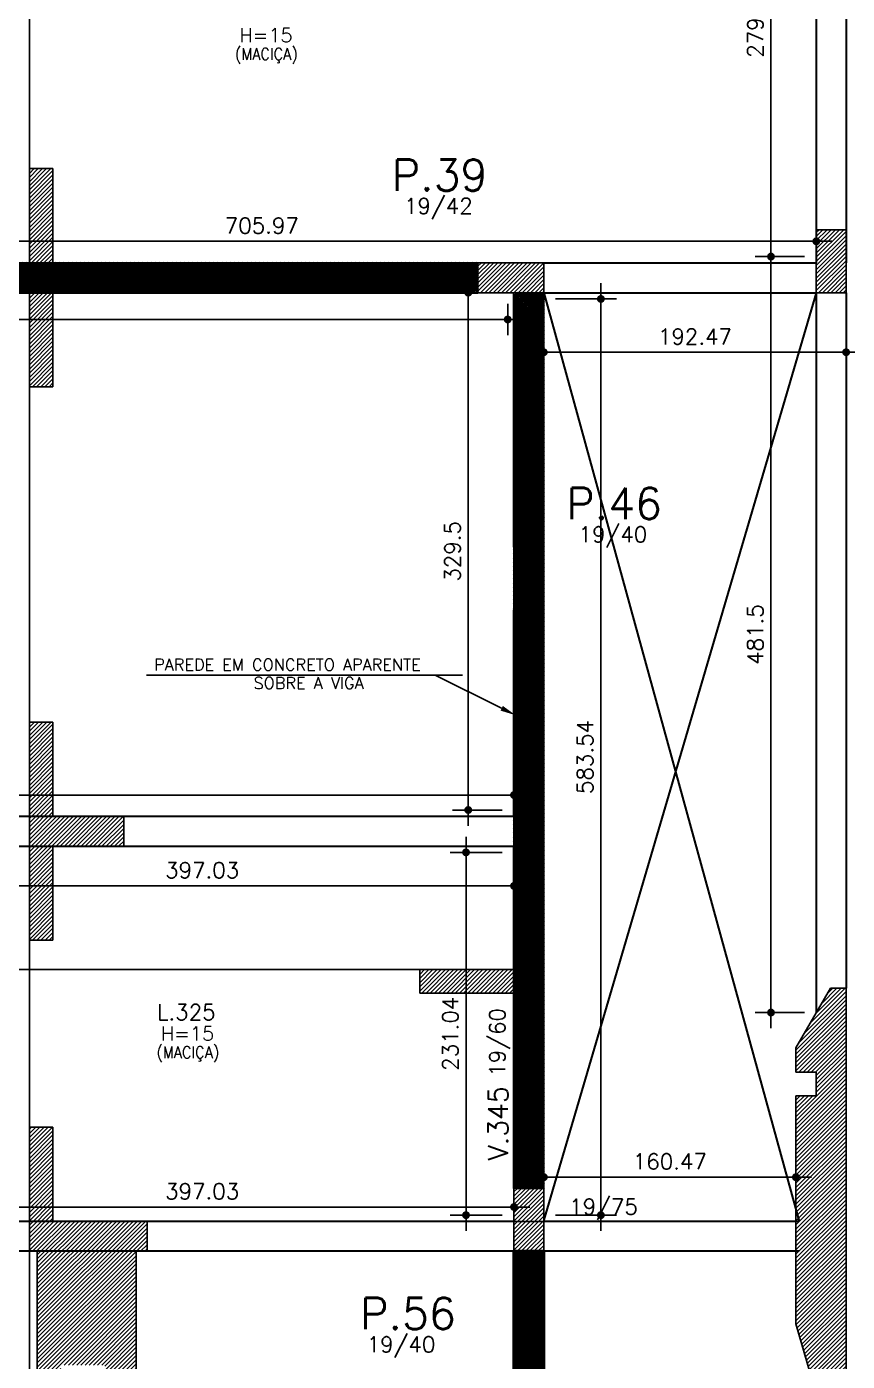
# Model space of a CAD drawing. Header units: inches. Extents: x 0 to 5940, y 0 to 4205.
# Drawn here: x 3396 to 3918, y 1105 to 1955 of the extents above; entities that cross this region are included whole.
import ezdxf

# ---------------------------------------------------------------- set-up
doc = ezdxf.new("R2010")
doc.units = ezdxf.units.IN
doc.header["$LTSCALE"] = 50
doc.header["$MEASUREMENT"] = 0
doc.layers.get('0').update_dxf_attribs({"color": 1})
for name, color, linetype in [('CORTE-FORMA', 1, 'Continuous'), ('COTA', 6, 'Continuous'), ('FO-HACHURA_PILAR-CONT', 252, 'Continuous'), ('FO-TEXTO-LAJES', 152, 'Continuous'), ('FO-TEXTO-VIGAS', 3, 'Continuous'), ('P-C', 1, 'Continuous'), ('PAREDE', 191, 'Continuous')]:
    doc.layers.add(name, color=color, linetype=linetype)
for name, color, linetype, lineweight in [('FO-Textos dos pilares', 3, 'Continuous', 20), ('FO-Vigas', 2, 'Continuous', 30), ('SEM LAJE', 8, 'Continuous', 30)]:
    doc.layers.add(name, color=color, linetype=linetype, lineweight=lineweight)
doc.styles.add('ROMANS', font='romans.shx')
doc.dimstyles.new('COTA_50', dxfattribs={"dimscale": 5, "dimtxt": 2, "dimasz": 1, "dimexe": 2, "dimexo": 1.5, "dimgap": 1, "dimtad": 1, "dimzin": 12, "dimdsep": 46, "dimtxsty": 'ROMANS', "dimblk1": 'COTA', "dimblk2": 'COTA', "dimsah": 1, "dimcen": -4, "dimdle": 1.5, "dimclrd": 6, "dimclre": 6, "dimclrt": 3, "dimadec": 0, "dimazin": 0, "dimtfac": 1, "dimtofl": 0, "dimtmove": 0, "dimatfit": 3, "dimldrblk": 'COTA', "dimfxl": 1, "dimtolj": 1, "dimtzin": 12, "dimarcsym": 0})
pattern_1 = [(45, (-10708.8234, 9121.8574), (-1.32582521, 1.32582521), [])]

# ---------------------------------------------------------------- blocks, each defined once
blk = doc.blocks.new('COTA')
at = {"layer": 'COTA'}
for p, q in [((0, -2), (0, 2)), ((2, 0), (-2, 0))]:
    blk.add_line(p, q, dxfattribs=at)
at = {"layer": 'COTA', "const_width": 0.5}
blk.add_lwpolyline([(-0.25, 0, 1), (0.25, 0, 1)], format="xyb", close=True, dxfattribs=at)
blk = doc.blocks.new('*D392')
at = {"color": 6, "lineweight": -2, "transparency": 16777216}
for p, q in [((3019.02, 1777.71), (3019.02, 1758.14)), ((3702.02, 1777.71), (3702.02, 1758.14)), ((3024.02, 1768.14), (3697.02, 1768.14))]:
    blk.add_line(p, q, dxfattribs=at)
at = {"layer": 'Defpoints', "color": 0, "transparency": 16777216}
for p in [(3019.02, 1785.21), (3702.02, 1785.21), (3702.02, 1768.14)]:
    blk.add_point(p, dxfattribs=at)
at = {"color": 6, "lineweight": -2, "transparency": 16777216, "xscale": 5, "yscale": 5, "zscale": 5, "rotation": 180}
blk.add_blockref('COTA', (3019.02, 1768.14), dxfattribs=at)
at = {"color": 6, "lineweight": -2, "transparency": 16777216, "xscale": 5, "yscale": 5, "zscale": 5}
blk.add_blockref('COTA', (3702.02, 1768.14), dxfattribs=at)
at = {"color": 3, "transparency": 16777216, "insert": (3360.52, 1778.14), "char_height": 10, "attachment_point": 5, "style": 'ROMANS'}
blk.add_mtext('\\A1;683', dxfattribs=at)
blk = doc.blocks.new('*D393')
at = {"color": 6, "lineweight": -2, "transparency": 16777216}
for p, q in [((3725.02, 1777.71), (3725.02, 1737.28)), ((3917.49, 1777.71), (3917.49, 1737.28)), ((3730.02, 1747.28), (3912.49, 1747.28))]:
    blk.add_line(p, q, dxfattribs=at)
at = {"layer": 'Defpoints', "color": 0, "transparency": 16777216}
for p in [(3725.02, 1785.21), (3917.49, 1785.21), (3917.49, 1747.28)]:
    blk.add_point(p, dxfattribs=at)
at = {"color": 6, "lineweight": -2, "transparency": 16777216, "xscale": 5, "yscale": 5, "zscale": 5, "rotation": 180}
blk.add_blockref('COTA', (3725.02, 1747.28), dxfattribs=at)
at = {"color": 6, "lineweight": -2, "transparency": 16777216, "xscale": 5, "yscale": 5, "zscale": 5}
blk.add_blockref('COTA', (3917.49, 1747.28), dxfattribs=at)
at = {"color": 3, "transparency": 16777216, "insert": (3821.26, 1757.28), "char_height": 10, "attachment_point": 5, "style": 'ROMANS'}
blk.add_mtext('\\A1;192.47', dxfattribs=at)
blk = doc.blocks.new('*D394')
at = {"color": 6, "lineweight": -2, "transparency": 16777216}
for p, q in [((3192.52, 1811.71), (3192.52, 1827.95)), ((3898.49, 1811.71), (3898.49, 1827.95)), ((3893.49, 1817.95), (3197.52, 1817.95))]:
    blk.add_line(p, q, dxfattribs=at)
at = {"layer": 'Defpoints', "color": 0, "transparency": 16777216}
for p in [(3192.52, 1817.95), (3192.52, 1804.21), (3898.49, 1804.21)]:
    blk.add_point(p, dxfattribs=at)
at = {"color": 6, "lineweight": -2, "transparency": 16777216, "xscale": 5, "yscale": 5, "zscale": 5, "rotation": 180}
blk.add_blockref('COTA', (3192.52, 1817.95), dxfattribs=at)
at = {"color": 6, "lineweight": -2, "transparency": 16777216, "xscale": 5, "yscale": 5, "zscale": 5}
blk.add_blockref('COTA', (3898.49, 1817.95), dxfattribs=at)
at = {"color": 3, "transparency": 16777216, "insert": (3545.51, 1827.95), "char_height": 10, "attachment_point": 5, "style": 'ROMANS'}
blk.add_mtext('\\A1;705.97', dxfattribs=at)
blk = doc.blocks.new('*D407')
at = {"color": 6, "lineweight": -2, "transparency": 16777216}
for p, q in [((3308.99, 1425.21), (3308.99, 1397.38)), ((3706.02, 1425.21), (3706.02, 1397.38)), ((3313.99, 1407.38), (3701.02, 1407.38))]:
    blk.add_line(p, q, dxfattribs=at)
at = {"layer": 'Defpoints', "color": 0, "transparency": 16777216}
for p in [(3308.99, 1432.71), (3706.02, 1432.71), (3706.02, 1407.38)]:
    blk.add_point(p, dxfattribs=at)
at = {"color": 6, "lineweight": -2, "transparency": 16777216, "xscale": 5, "yscale": 5, "zscale": 5, "rotation": 180}
blk.add_blockref('COTA', (3308.99, 1407.38), dxfattribs=at)
at = {"color": 6, "lineweight": -2, "transparency": 16777216, "xscale": 5, "yscale": 5, "zscale": 5}
blk.add_blockref('COTA', (3706.02, 1407.38), dxfattribs=at)
at = {"color": 3, "transparency": 16777216, "insert": (3507.51, 1417.38), "char_height": 10, "attachment_point": 5, "style": 'ROMANS'}
blk.add_mtext('\\A1;397.03', dxfattribs=at)
blk = doc.blocks.new('*D408')
at = {"color": 6, "lineweight": -2, "transparency": 16777216}
for p, q in [((2938.92, 1459.21), (2938.92, 1475.21)), ((3706.02, 1459.21), (3706.02, 1475.21)), ((3701.02, 1465.21), (2943.92, 1465.21))]:
    blk.add_line(p, q, dxfattribs=at)
at = {"layer": 'Defpoints', "color": 0, "transparency": 16777216}
for p in [(2938.92, 1465.21), (2938.92, 1451.71), (3706.02, 1451.71)]:
    blk.add_point(p, dxfattribs=at)
at = {"color": 6, "lineweight": -2, "transparency": 16777216, "xscale": 5, "yscale": 5, "zscale": 5, "rotation": 180}
blk.add_blockref('COTA', (2938.92, 1465.21), dxfattribs=at)
at = {"color": 6, "lineweight": -2, "transparency": 16777216, "xscale": 5, "yscale": 5, "zscale": 5}
blk.add_blockref('COTA', (3706.02, 1465.21), dxfattribs=at)
at = {"color": 3, "transparency": 16777216, "insert": (3322.47, 1475.21), "char_height": 10, "attachment_point": 5, "style": 'ROMANS'}
blk.add_mtext('\\A1;767.1', dxfattribs=at)
blk = doc.blocks.new('*D411')
at = {"color": 6, "lineweight": -2, "transparency": 16777216}
for p, q in [((3725.02, 1201.17), (3725.02, 1231.85)), ((3885.49, 1201.17), (3885.49, 1231.85)), ((3730.02, 1221.85), (3880.49, 1221.85))]:
    blk.add_line(p, q, dxfattribs=at)
at = {"layer": 'Defpoints', "color": 0, "transparency": 16777216}
for p in [(3885.49, 1221.85), (3725.02, 1193.67), (3885.49, 1193.67)]:
    blk.add_point(p, dxfattribs=at)
at = {"color": 6, "lineweight": -2, "transparency": 16777216, "xscale": 5, "yscale": 5, "zscale": 5, "rotation": 180}
blk.add_blockref('COTA', (3725.02, 1221.85), dxfattribs=at)
at = {"color": 6, "lineweight": -2, "transparency": 16777216, "xscale": 5, "yscale": 5, "zscale": 5}
blk.add_blockref('COTA', (3885.49, 1221.85), dxfattribs=at)
at = {"color": 3, "transparency": 16777216, "insert": (3805.26, 1231.85), "char_height": 10, "attachment_point": 5, "style": 'ROMANS'}
blk.add_mtext('\\A1;160.47', dxfattribs=at)
blk = doc.blocks.new('*D412')
at = {"color": 6, "lineweight": -2, "transparency": 16777216}
for p, q in [((3308.99, 1201.17), (3308.99, 1212.85)), ((3706.02, 1201.17), (3706.02, 1212.85)), ((3701.02, 1202.85), (3313.99, 1202.85))]:
    blk.add_line(p, q, dxfattribs=at)
at = {"layer": 'Defpoints', "color": 0, "transparency": 16777216}
for p in [(3308.99, 1202.85), (3308.99, 1193.67), (3706.02, 1193.67)]:
    blk.add_point(p, dxfattribs=at)
at = {"color": 6, "lineweight": -2, "transparency": 16777216, "xscale": 5, "yscale": 5, "zscale": 5, "rotation": 180}
blk.add_blockref('COTA', (3308.99, 1202.85), dxfattribs=at)
at = {"color": 6, "lineweight": -2, "transparency": 16777216, "xscale": 5, "yscale": 5, "zscale": 5}
blk.add_blockref('COTA', (3706.02, 1202.85), dxfattribs=at)
at = {"color": 3, "transparency": 16777216, "insert": (3507.51, 1212.85), "char_height": 10, "attachment_point": 5, "style": 'ROMANS'}
blk.add_mtext('\\A1;397.03', dxfattribs=at)
blk = doc.blocks.new('*D468')
at = {"color": 6, "lineweight": -2, "transparency": 16777216}
for p, q in [((3698.52, 1785.21), (3666.89, 1785.21)), ((3676.89, 1460.71), (3676.89, 1780.21)), ((3698.52, 1455.71), (3666.89, 1455.71))]:
    blk.add_line(p, q, dxfattribs=at)
at = {"layer": 'Defpoints', "color": 0, "transparency": 16777216}
for p in [(3676.89, 1785.21), (3706.02, 1785.21), (3706.02, 1455.71)]:
    blk.add_point(p, dxfattribs=at)
at = {"color": 6, "lineweight": -2, "transparency": 16777216, "xscale": 5, "yscale": 5, "zscale": 5}
for p, rotation in [((3676.89, 1785.21), 90), ((3676.89, 1455.71), 270)]:
    blk.add_blockref('COTA', p, dxfattribs=dict(at, rotation=rotation))
at = {"color": 3, "transparency": 16777216, "insert": (3666.89, 1620.46), "char_height": 10, "attachment_point": 5, "rotation": 90, "style": 'ROMANS'}
blk.add_mtext('\\A1;329.5', dxfattribs=at)
blk = doc.blocks.new('*D469')
at = {"color": 6, "lineweight": -2, "transparency": 16777216}
for p, q in [((3698.52, 1428.71), (3665.49, 1428.71)), ((3675.49, 1202.67), (3675.49, 1423.71)), ((3698.52, 1197.67), (3665.49, 1197.67))]:
    blk.add_line(p, q, dxfattribs=at)
at = {"layer": 'Defpoints', "color": 0, "transparency": 16777216}
for p in [(3675.49, 1428.71), (3706.02, 1428.71), (3706.02, 1197.67)]:
    blk.add_point(p, dxfattribs=at)
at = {"color": 6, "lineweight": -2, "transparency": 16777216, "xscale": 5, "yscale": 5, "zscale": 5}
for p, rotation in [((3675.49, 1428.71), 90), ((3675.49, 1197.67), 270)]:
    blk.add_blockref('COTA', p, dxfattribs=dict(at, rotation=rotation))
at = {"color": 3, "transparency": 16777216, "insert": (3665.49, 1313.19), "char_height": 10, "attachment_point": 5, "rotation": 90, "style": 'ROMANS'}
blk.add_mtext('\\A1;231.04', dxfattribs=at)
blk = doc.blocks.new('*D470')
at = {"color": 6, "lineweight": -2, "transparency": 16777216}
for p, q in [((3732.52, 1781.21), (3771.35, 1781.21)), ((3761.35, 1202.67), (3761.35, 1776.21)), ((3732.52, 1197.67), (3771.35, 1197.67))]:
    blk.add_line(p, q, dxfattribs=at)
at = {"layer": 'Defpoints', "color": 0, "transparency": 16777216}
for p in [(3725.02, 1781.21), (3761.35, 1781.21), (3725.02, 1197.67)]:
    blk.add_point(p, dxfattribs=at)
at = {"color": 6, "lineweight": -2, "transparency": 16777216, "xscale": 5, "yscale": 5, "zscale": 5}
for p, rotation in [((3761.35, 1781.21), 90), ((3761.35, 1197.67), 270)]:
    blk.add_blockref('COTA', p, dxfattribs=dict(at, rotation=rotation))
at = {"color": 3, "transparency": 16777216, "insert": (3751.35, 1489.44), "char_height": 10, "attachment_point": 5, "rotation": 90, "style": 'ROMANS'}
blk.add_mtext('\\A1;583.54', dxfattribs=at)
blk = doc.blocks.new('*D474')
at = {"color": 6, "lineweight": -2, "transparency": 16777216}
for p, q in [((3890.99, 2087.21), (3859.65, 2087.21)), ((3869.65, 2082.21), (3869.65, 1813.21)), ((3890.99, 1808.21), (3859.65, 1808.21))]:
    blk.add_line(p, q, dxfattribs=at)
at = {"layer": 'Defpoints', "color": 0, "transparency": 16777216}
for p in [(3898.49, 2087.21), (3869.65, 1808.21), (3898.49, 1808.21)]:
    blk.add_point(p, dxfattribs=at)
at = {"color": 6, "lineweight": -2, "transparency": 16777216, "xscale": 5, "yscale": 5, "zscale": 5}
for p, rotation in [((3869.65, 2087.21), 90), ((3869.65, 1808.21), 270)]:
    blk.add_blockref('COTA', p, dxfattribs=dict(at, rotation=rotation))
at = {"color": 3, "transparency": 16777216, "insert": (3859.65, 1947.71), "char_height": 10, "attachment_point": 5, "rotation": 90, "style": 'ROMANS'}
blk.add_mtext('\\A1;279', dxfattribs=at)
blk = doc.blocks.new('*D475')
at = {"color": 6, "lineweight": -2, "transparency": 16777216}
for p, q in [((3890.99, 1808.21), (3859.65, 1808.21)), ((3869.65, 1803.21), (3869.65, 1331.71)), ((3890.99, 1326.71), (3859.65, 1326.71))]:
    blk.add_line(p, q, dxfattribs=at)
at = {"layer": 'Defpoints', "color": 0, "transparency": 16777216}
for p in [(3898.49, 1808.21), (3869.65, 1326.71), (3898.49, 1326.71)]:
    blk.add_point(p, dxfattribs=at)
at = {"color": 6, "lineweight": -2, "transparency": 16777216, "xscale": 5, "yscale": 5, "zscale": 5}
for p, rotation in [((3869.65, 1808.21), 90), ((3869.65, 1326.71), 270)]:
    blk.add_blockref('COTA', p, dxfattribs=dict(at, rotation=rotation))
at = {"color": 3, "transparency": 16777216, "insert": (3859.65, 1567.46), "char_height": 10, "attachment_point": 5, "rotation": 90, "style": 'ROMANS'}
blk.add_mtext('\\A1;481.5', dxfattribs=at)
blk = doc.blocks.new('*D477')
at = {"color": 6, "lineweight": -2, "transparency": 16777216}
for p, q in [((3924.99, 1520.01), (3965.26, 1520.01)), ((3955.26, 549.01), (3955.26, 1515.01)), ((3924.99, 544.01), (3965.26, 544.01))]:
    blk.add_line(p, q, dxfattribs=at)
at = {"layer": 'Defpoints', "color": 0, "transparency": 16777216}
for p in [(3917.49, 1520.01), (3955.26, 1520.01), (3917.49, 544.01)]:
    blk.add_point(p, dxfattribs=at)
at = {"color": 6, "lineweight": -2, "transparency": 16777216, "xscale": 5, "yscale": 5, "zscale": 5}
for p, rotation in [((3955.26, 1520.01), 90), ((3955.26, 544.01), 270)]:
    blk.add_blockref('COTA', p, dxfattribs=dict(at, rotation=rotation))
at = {"color": 3, "transparency": 16777216, "insert": (3945.26, 1032.01), "char_height": 10, "attachment_point": 5, "rotation": 90, "style": 'ROMANS'}
blk.add_mtext('\\A1;976', dxfattribs=at)

msp = doc.modelspace()

# ---------------------------------------------------------------- hatches: boundary and pattern name
at = {"layer": 'CORTE-FORMA'}
h = msp.add_hatch(dxfattribs=at)
h.set_pattern_fill('ANSI31', color=70, scale=15)
h.set_pattern_definition(pattern_1)
h.paths.add_polyline_path([(3412.533, 1785.207), (3457.533, 1785.207), (3457.533, 1804.207), (3412.533, 1804.207), (3412.533, 1864.207), (3397.533, 1864.207), (3397.533, 1725.207), (3412.533, 1725.207)])
h = msp.add_hatch(dxfattribs=at)
h.set_pattern_fill('ANSI31', color=70, scale=15)
h.set_pattern_definition(pattern_1)
h.paths.add_polyline_path([(3412.533, 1432.707), (3457.533, 1432.707), (3457.533, 1451.707), (3412.533, 1451.707), (3412.533, 1511.707), (3397.533, 1511.707), (3397.533, 1372.707), (3412.533, 1372.707)])
h = msp.add_hatch(dxfattribs=at)
h.set_pattern_fill('ANSI31', color=70, scale=15)
h.set_pattern_definition([(45, (-4121.7386, 9121.8574), (-1.3258252, 1.3258252), [])])
h.paths.add_polyline_path([(3706.024, 1294.082), (3706.024, 1339.082), (3646.024, 1339.082), (3646.024, 1354.082), (3725.024, 1354.082), (3725.024, 1294.082)])
h = msp.add_hatch(dxfattribs=at)
h.set_pattern_fill('ANSI31', color=70, scale=15)
h.paths.add_polyline_path([(3472.533, 1174.67), (3465.533, 1174.67), (3465.533, 912.172), (3445.533, 912.172), (3445.533, 1102.17), (3417.533, 1102.17), (3417.533, 1052.17), (3397.533, 1052.17), (3397.533, 1067.17), (3402.533, 1067.17), (3402.533, 1072.17), (3402.533, 1174.67), (3397.533, 1174.67), (3397.533, 1253.67), (3412.533, 1253.67), (3412.533, 1193.67), (3472.533, 1193.67)])
at = {"layer": 'FO-HACHURA_PILAR-CONT'}
h = msp.add_hatch(dxfattribs=at)
h.set_pattern_fill('ANSI31', color=256, scale=15)
h.set_pattern_definition([(45, (-10708.8234, 9142.8574), (-1.32582521, 1.32582521), [])])
h.paths.add_polyline_path([(3898.491, 1825.207), (3898.491, 1805.207), (3898.491, 1785.207), (3907.991, 1785.207), (3917.491, 1785.207), (3917.491, 1805.207), (3917.491, 1825.207), (3907.991, 1825.207)])
h = msp.add_hatch(dxfattribs=at)
h.set_pattern_fill('ANSI31', color=256, scale=15)
h.set_pattern_definition(pattern_1)
h.paths.add_polyline_path([(3683.024, 1804.207), (3683.024, 1794.707), (3683.024, 1785.207), (3704.024, 1785.207), (3725.024, 1785.207), (3725.024, 1794.707), (3725.024, 1804.207), (3704.024, 1804.207)])
h = msp.add_hatch(dxfattribs=at)
h.set_pattern_fill('ANSI31', color=256, scale=15)
h.set_pattern_definition([(45, (-4121.7386, 9121.8574), (-1.3258252, 1.3258252), [])])
h.paths.add_polyline_path([(3725.024, 1623.172), (3715.524, 1623.172), (3706.024, 1623.172), (3706.024, 1603.172), (3706.024, 1583.172), (3715.524, 1583.172), (3725.024, 1583.172), (3725.024, 1603.172)])
h = msp.add_hatch(dxfattribs=at)
h.set_pattern_fill('ANSI31', color=256, scale=15)
h.paths.add_polyline_path([(3885.491, 1273.762), (3885.491, 1128.392), (3907.491, 1052.207), (3917.491, 1052.207), (3917.491, 1342.207), (3907.491, 1342.207), (3885.491, 1304.318), (3885.491, 1288.762), (3898.491, 1288.762), (3898.491, 1273.762)])
h = msp.add_hatch(dxfattribs=at)
h.set_pattern_fill('ANSI31', color=256, scale=15)
h.set_pattern_definition(pattern_1)
h.paths.add_polyline_path([(3725.024, 1214.67), (3715.524, 1214.67), (3706.024, 1214.67), (3706.024, 1194.67), (3706.024, 1174.67), (3715.524, 1174.67), (3725.024, 1174.67), (3725.024, 1194.67)])
at = {"layer": 'PAREDE', "linetype": 'Continuous', "lineweight": 50}
h = msp.add_hatch(dxfattribs=at)
h.set_pattern_fill('ANSI31', color=256, scale=15)
h.set_pattern_definition(pattern_1)
h.paths.add_polyline_path([(3213.524, 1804.207), (3213.524, 1785.207), (3683.024, 1785.207), (3683.024, 1804.207)])
h = msp.add_hatch(dxfattribs=at)
h.set_pattern_fill('ANSI31', color=256, scale=15)
h.set_pattern_definition(pattern_1)
h.paths.add_polyline_path([(3706.024, 1214.67), (3725.024, 1214.67), (3725.024, 1785.207), (3706.024, 1785.207)])
h = msp.add_hatch(dxfattribs=at)
h.set_pattern_fill('ANSI31', color=256, scale=15)
h.paths.add_polyline_path([(3706.024, 1174.67), (3706.024, 1052.17), (3725.024, 1052.17), (3725.024, 1174.67)])

# ---------------------------------------------------------------- linework, layer by layer
for points in [[(1633.991, 1785.207), (3898.491, 1785.207), (3898.491, 1804.207), (1633.991, 1804.207)], [(2938.924, 1432.707), (3706.024, 1432.707), (3706.024, 1451.707), (2938.924, 1451.707)], [(1605.024, 1174.67), (3885.491, 1174.67), (3885.491, 1193.67), (1605.024, 1193.67)]]:
    msp.add_lwpolyline(points, close=True)
at = {"layer": 'CORTE-FORMA', "color": 8}
for p, q in [((3397.533, 2031.207), (3397.533, 1864.207)), ((3397.533, 1725.207), (3397.533, 1511.707)), ((3397.533, 1372.707), (3397.533, 1253.67)), ((3368.99, 1354.082), (3646.024, 1354.082)), ((3397.533, 1174.67), (3397.533, 1067.17))]:
    msp.add_line(p, q, dxfattribs=at)
at = {"layer": 'CORTE-FORMA', "color": 70}
for p, q in [((3397.533, 1864.207), (3412.533, 1864.207)), ((3397.533, 1725.207), (3412.533, 1725.207)), ((3397.533, 1511.707), (3412.533, 1511.707)), ((3397.533, 1372.707), (3412.533, 1372.707)), ((3646.024, 1339.082), (3646.024, 1354.082)), ((3412.533, 1253.67), (3397.533, 1253.67))]:
    msp.add_line(p, q, dxfattribs=at)
at = {"layer": 'CORTE-FORMA'}
for p, q in [((3397.533, 1864.207), (3397.533, 1725.207)), ((3412.533, 1864.207), (3412.533, 1804.207)), ((3412.533, 1804.207), (3457.533, 1804.207)), ((3457.533, 1804.207), (3457.533, 1785.207)), ((3412.533, 1785.207), (3412.533, 1725.207)), ((3412.533, 1785.207), (3457.533, 1785.207)), ((3397.533, 1511.707), (3397.533, 1372.707)), ((3412.533, 1511.707), (3412.533, 1451.707)), ((3412.533, 1451.707), (3457.533, 1451.707)), ((3457.533, 1451.707), (3457.533, 1432.707)), ((3412.533, 1432.707), (3412.533, 1372.707)), ((3412.533, 1432.707), (3457.533, 1432.707)), ((3646.024, 1354.082), (3725.024, 1354.082)), ((3725.024, 1294.082), (3725.024, 1354.082)), ((3646.024, 1339.082), (3706.024, 1339.082)), ((3706.024, 1294.082), (3706.024, 1339.082)), ((3706.024, 1294.082), (3725.024, 1294.082)), ((3397.533, 1253.67), (3397.533, 1174.67)), ((3412.533, 1253.67), (3412.533, 1193.67)), ((3412.533, 1193.67), (3472.533, 1193.67)), ((3472.533, 1193.67), (3472.533, 1174.67)), ((3397.533, 1174.67), (3402.533, 1174.67)), ((3402.533, 1174.67), (3402.533, 1067.17)), ((3465.533, 912.172), (3465.533, 1174.67)), ((3465.533, 1174.67), (3472.533, 1174.67))]:
    msp.add_line(p, q, dxfattribs=at)
at = {"layer": 'COTA', "color": 8}
for p, q in [((3472.084, 1541.61), (3673.293, 1541.61)), ((3698.178, 1520.518), (3655.813, 1541.61))]:
    msp.add_line(p, q, dxfattribs=at)
msp.add_solid([(3697.436, 1519.026), (3707.13, 1516.061), (3698.921, 1522.01)], dxfattribs=at)
at = {"layer": 'FO-Vigas'}
for p, q in [((3898.491, 2049.207), (3898.491, 1804.207)), ((3917.491, 2049.207), (3917.491, 1804.207)), ((3213.524, 1804.207), (3683.024, 1804.207)), ((3725.024, 1804.207), (3898.491, 1804.207)), ((3213.524, 1785.207), (3683.024, 1785.207)), ((3706.024, 1623.172), (3706.024, 1785.207)), ((3725.024, 1785.207), (3898.491, 1785.207)), ((3725.024, 1623.172), (3725.024, 1785.207)), ((3898.491, 1785.207), (3898.491, 1326.707)), ((3917.491, 1785.207), (3917.491, 1342.207)), ((3706.024, 1451.707), (3706.024, 1583.172)), ((3725.024, 1214.67), (3725.024, 1583.172)), ((2938.924, 1451.707), (3706.024, 1451.707)), ((3308.99, 1432.707), (3706.024, 1432.707)), ((3706.024, 1214.67), (3706.024, 1432.707)), ((3706.024, 1193.67), (3308.99, 1193.67)), ((3887.491, 1193.67), (3725.024, 1193.67)), ((3706.024, 1174.67), (3308.99, 1174.67)), ((3887.491, 1174.67), (3725.024, 1174.67)), ((3725.024, 1052.17), (3725.024, 1174.67))]:
    msp.add_line(p, q, dxfattribs=at)
at = {"layer": 'P-C'}
for p, q in [((3885.491, 1304.318), (3907.491, 1342.207)), ((3907.491, 1342.207), (3917.491, 1342.207)), ((3917.491, 1342.207), (3917.491, 1052.207)), ((3885.491, 1288.762), (3885.491, 1304.318)), ((3898.491, 1288.762), (3885.491, 1288.762)), ((3898.491, 1273.762), (3898.491, 1288.762)), ((3885.491, 1128.392), (3885.491, 1273.762)), ((3898.491, 1273.762), (3885.491, 1273.762)), ((3907.491, 1052.207), (3885.491, 1128.392))]:
    msp.add_line(p, q, dxfattribs=at)
for points in [[(3917.491, 1825.207), (3907.991, 1825.207), (3898.491, 1825.207), (3898.491, 1805.207), (3898.491, 1785.207), (3907.991, 1785.207), (3917.491, 1785.207), (3917.491, 1805.207), (3917.491, 1825.207)], [(3683.024, 1804.207), (3683.024, 1794.707), (3683.024, 1785.207), (3704.024, 1785.207), (3725.024, 1785.207), (3725.024, 1794.707), (3725.024, 1804.207), (3704.024, 1804.207), (3683.024, 1804.207)], [(3725.024, 1623.172), (3715.524, 1623.172), (3706.024, 1623.172), (3706.024, 1603.172), (3706.024, 1583.172), (3715.524, 1583.172), (3725.024, 1583.172), (3725.024, 1603.172), (3725.024, 1623.172)], [(3725.024, 1214.67), (3715.524, 1214.67), (3706.024, 1214.67), (3706.024, 1194.67), (3706.024, 1174.67), (3715.524, 1174.67), (3725.024, 1174.67), (3725.024, 1194.67), (3725.024, 1214.67)]]:
    msp.add_lwpolyline(points, close=True, dxfattribs=at)
at = {"layer": 'PAREDE'}
for p, q in [((3898.491, 1825.207), (3898.491, 1806.207)), ((3213.524, 1804.207), (3683.024, 1804.207)), ((3683.024, 1804.207), (3683.024, 1785.207)), ((3725.024, 1785.207), (3725.024, 1804.207)), ((3683.024, 1785.207), (3213.524, 1785.207)), ((3725.024, 1785.207), (3706.024, 1785.207)), ((3706.024, 1785.207), (3706.024, 1623.172)), ((3725.024, 1623.172), (3725.024, 1785.207)), ((3706.024, 1583.172), (3706.024, 1462.207)), ((3706.024, 1214.67), (3706.024, 1422.207)), ((3725.024, 1422.207), (3725.024, 1214.67)), ((3725.024, 1214.67), (3706.024, 1214.67))]:
    msp.add_line(p, q, dxfattribs=at)
at = {"layer": 'PAREDE', "linetype": 'Continuous', "lineweight": 50}
msp.add_lwpolyline([(3706.024, 1174.67), (3725.024, 1174.67), (3725.024, 1052.17), (3706.024, 1052.17)], close=True, dxfattribs=at)
at = {"layer": 'SEM LAJE'}
for p, q in [((3725.024, 1785.207), (3887.491, 1193.67)), ((3898.491, 1785.207), (3725.024, 1194.67))]:
    msp.add_line(p, q, dxfattribs=at)

# ---------------------------------------------------------------- texts
at = {"layer": 'FO-TEXTO-LAJES', "color": 3, "style": 'ROMANS'}
for p in [(3531.15, 1944.709), (3481.181, 1308.87)]:
    msp.add_text('H=15', height=9, dxfattribs=at).set_placement(p)
at = {"layer": 'FO-TEXTO-LAJES', "color": 4, "style": 'ROMANS', "width": 0.9}
for p in [(3528.404, 1933.491), (3478.435, 1297.652)]:
    msp.add_text('(MACIÇA)', height=7.5, dxfattribs=at).set_placement(p)
at = {"layer": 'FO-TEXTO-LAJES', "style": 'ROMANS'}
msp.add_text('L.325', height=10, dxfattribs=at).set_placement((3478.754, 1321.951))
at = {"layer": 'FO-TEXTO-VIGAS', "style": 'ROMANS'}
for s, height, p in [('PAREDE EM CONCRETO APARENTE', 7.5, (3476.925, 1544.564)), ('SOBRE A VIGA', 7.5, (3540.264, 1532.846)), ('19/75', 10, (3741.166, 1198.057))]:
    msp.add_text(s, height=height, dxfattribs=at).set_placement(p)
msp.add_text('19/60', height=10, rotation=90, dxfattribs=at).set_placement((3700.358, 1285.866))
at = {"layer": 'FO-TEXTO-VIGAS', "color": 1, "style": 'ROMANS'}
msp.add_text('V.345', height=12.5, rotation=90, dxfattribs=at).set_placement((3702.19, 1232.628))
at = {"layer": 'FO-Textos dos pilares', "color": 1, "style": 'ROMANS'}
for s, p in [('P.39', (3628.302, 1850.095)), ('P.46', (3739.414, 1640.912)), ('P.56', (3608.151, 1125.003))]:
    msp.add_text(s, height=20, dxfattribs=at).set_placement(p)
at = {"layer": 'FO-Textos dos pilares', "color": 3, "style": 'ROMANS'}
for s, p in [('19/42', (3636.04, 1835.402)), ('19/40', (3747.152, 1626.22)), ('19/40', (3612.268, 1110.31))]:
    msp.add_text(s, height=10, dxfattribs=at).set_placement(p)

# ---------------------------------------------------------------- dimensions: what is measured, and where the dimension line sits
for base, p1, p2, picture, middle in [((3869.655, 1808.207), (3898.491, 2087.207), (3898.491, 1808.207), '*D474', (3859.655, 1947.707)), ((3676.886, 1785.207), (3706.024, 1455.707), (3706.024, 1785.207), '*D468', (3666.886, 1620.457)), ((3761.345, 1781.207), (3725.024, 1197.67), (3725.024, 1781.207), '*D470', (3751.345, 1489.438)), ((3955.265, 1520.008), (3917.491, 544.008), (3917.491, 1520.008), '*D477', (3945.265, 1032.008)), ((3675.494, 1428.707), (3706.024, 1197.67), (3706.024, 1428.707), '*D469', (3665.494, 1313.188))]:
    dim = msp.add_linear_dim(base=base, p1=p1, p2=p2, angle=90, dimstyle='COTA_50')
    dim.commit()
    dim.dimension.update_dxf_attribs({"geometry": picture, "text_midpoint": middle})
for base, p1, p2, picture, middle in [((3192.524, 1817.953), (3898.491, 1804.207), (3192.524, 1804.207), '*D394', (3545.508, 1827.953)), ((3702.024, 1768.139), (3019.024, 1785.207), (3702.024, 1785.207), '*D392', (3360.524, 1778.139)), ((3917.491, 1747.278), (3725.024, 1785.207), (3917.491, 1785.207), '*D393', (3821.258, 1757.278)), ((2938.924, 1465.207), (3706.024, 1451.707), (2938.924, 1451.707), '*D408', (3322.474, 1475.207)), ((3706.024, 1407.385), (3308.99, 1432.707), (3706.024, 1432.707), '*D407', (3507.507, 1417.385)), ((3885.491, 1221.852), (3725.024, 1193.67), (3885.491, 1193.67), '*D411', (3805.258, 1231.852)), ((3308.99, 1202.851), (3706.024, 1193.67), (3308.99, 1193.67), '*D412', (3507.507, 1212.851))]:
    dim = msp.add_linear_dim(base=base, p1=p1, p2=p2, dimstyle='COTA_50')
    dim.commit()
    dim.dimension.update_dxf_attribs({"geometry": picture, "text_midpoint": middle})
dim = msp.add_linear_dim(base=(3869.655, 1326.707), p1=(3898.491, 1808.207), p2=(3898.491, 1326.707), angle=90, dimstyle='COTA_50', override={"dimtmove": 1})
dim.commit()
dim.dimension.update_dxf_attribs({"geometry": '*D475', "text_midpoint": (3859.655, 1567.457)})

doc.saveas('drawing.dxf')
